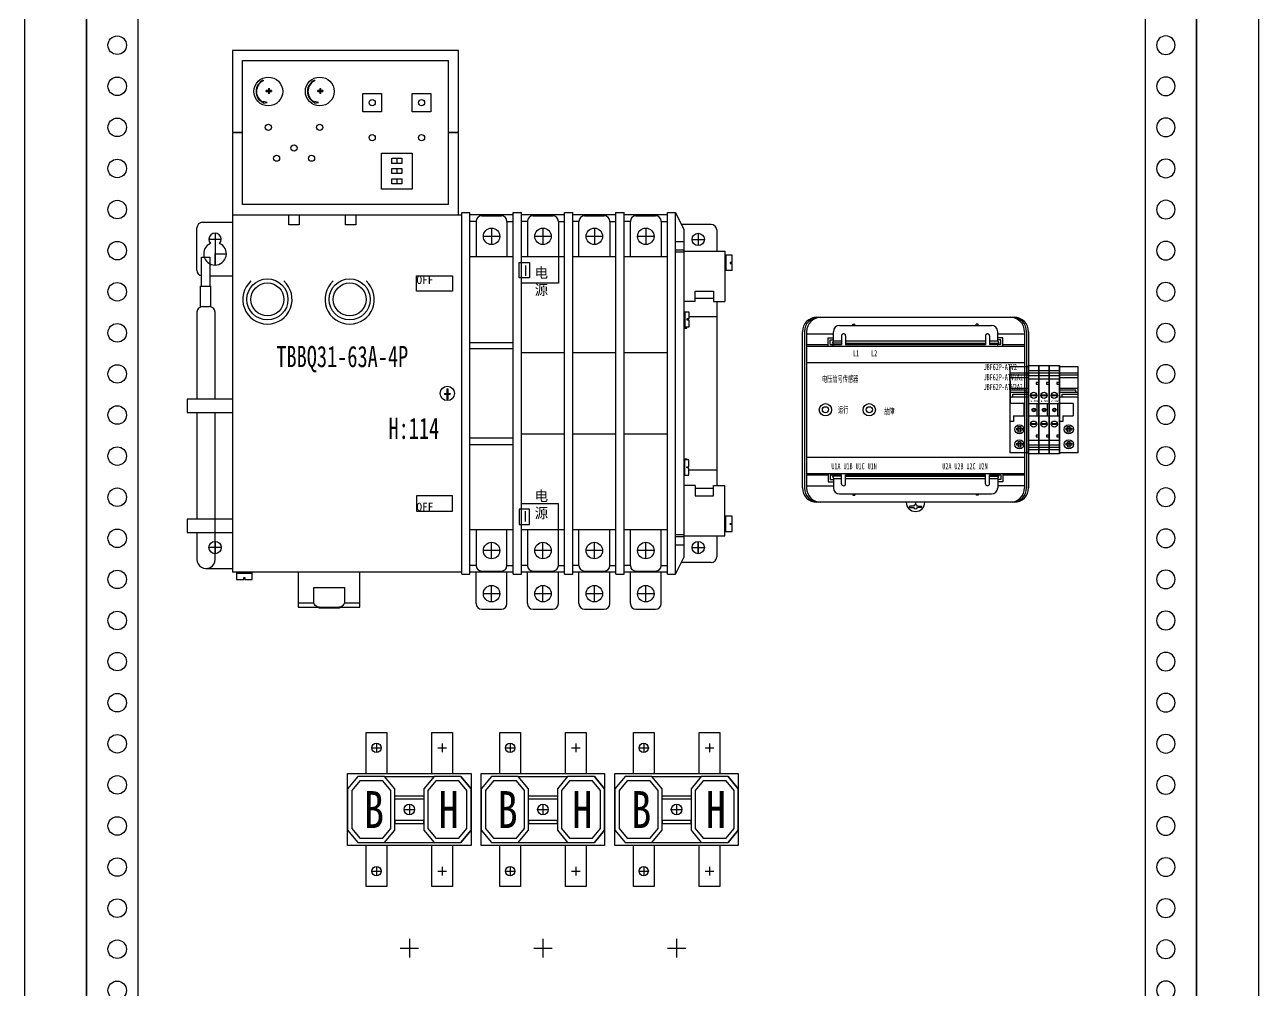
# Model space of a CAD drawing. Extents: x 1702616 to 1703280, y 398475 to 400075.
# Drawn here: x 1702680 to 1703280, y 399250 to 399720 of the extents above; entities that cross this region are included whole.
import ezdxf
from ezdxf.enums import TextEntityAlignment as Align

# ---------------------------------------------------------------- set-up
doc = ezdxf.new("R2010")
doc.units = 0
doc.header["$MEASUREMENT"] = 0
for name, color, linetype in [('01', 7, 'Continuous'), ('EL-TEXT', 3, 'Continuous'), ('LY-JS-BJ', 7, 'Continuous'), ('LY-JS-YQJ', 7, 'Continuous'), ('布置图', 20, 'Continuous')]:
    doc.layers.add(name, color=color, linetype=linetype)
doc.layers.add('LY-二次控制图', color=7, linetype='Continuous', lineweight=18)
doc.styles.add('-宋体', font='', dxfattribs={"width": 0.65})
doc.styles.add('宋体', font='', dxfattribs={"width": 0.8, "height": 3.5})
doc.styles.get('-宋体').set_extended_font_data('NSimSun')
doc.styles.get('宋体').set_extended_font_data('SimSun')

# ---------------------------------------------------------------- blocks, each defined once
blk = doc.blocks.new('端子堵头')
at = {"layer": 'LY-JS-YQJ'}
for p, q in [((0, 39.03), (9, 39.03)), ((0, 37.96), (9, 37.96)), ((0, 36.73), (9, 36.73)), ((0, 35), (0, 24)), ((0, 31.48), (9, 31.48)), ((7.97, 30.59), (0, 30.59)), ((7.97, 29.53), (7.97, 30.59)), ((9, 35), (9, 24)), ((9, 34.58), (9, 33.47)), ((0, 29.53), (9, 29.53)), ((0, 27.32), (9, 27.32)), ((1.25, 27.32), (1.25, 28.56)), ((1.25, 28.56), (9, 28.56)), ((6.66, 24), (0, 24)), ((6.66, 24), (6.66, 18)), ((1.59, 15.27), (0, 15.27)), ((1.59, 18), (1.59, 15.27)), ((1.59, 18), (6.66, 18))]:
    blk.add_line(p, q, dxfattribs=at)
for points in [[(0, 42), (9, 42), (9, 0), (0, 0)], [(3.2, 12.05), (6.01, 12.05), (6.01, 10.99), (3.2, 10.99)], [(5.06, 12.84), (5.06, 10.03), (3.99, 10.03), (3.99, 12.84)], [(3.2, 4.76), (6.01, 4.76), (6.01, 3.69), (3.2, 3.69)], [(5.13, 5.6), (5.13, 2.79), (4.06, 2.79), (4.06, 5.6)]]:
    blk.add_lwpolyline(points, close=True, dxfattribs=at)
for centre in [(4.54, 11.43), (4.54, 4.14)]:
    blk.add_circle(centre, 2.23, dxfattribs=at)
blk = doc.blocks.new('A$C63FD753C')
at = {"layer": 'LY-JS-YQJ'}
for p, q in [((9, 19.03), (14, 19.03)), ((14, 19.03), (19, 19.03)), ((9, 17.96), (14, 17.96)), ((9, 16.73), (14, 16.73)), ((14, 13.21), (12.66, 13.21)), ((12.66, 13.21), (12.66, 12.43)), ((12.66, 12.43), (14, 12.43)), ((14, 17.96), (19, 17.96)), ((14, 16.73), (19, 16.73)), ((19, 13.21), (17.66, 13.21)), ((17.66, 13.21), (17.66, 12.43)), ((17.66, 12.43), (19, 12.43)), ((9, 3), (14, 3)), ((13.07, 3), (13.07, -3)), ((14, 3), (19, 3)), ((18.07, 3), (18.07, -3)), ((9, -3), (14, -3)), ((14, -3), (19, -3)), ((9, -17.12), (14, -17.12)), ((14, -12.33), (12.66, -12.33)), ((12.66, -12.33), (12.66, -13.11)), ((12.66, -13.11), (14, -13.11)), ((14, -17.12), (19, -17.12)), ((19, -12.33), (17.66, -12.33)), ((17.66, -12.33), (17.66, -13.11)), ((17.66, -13.11), (19, -13.11)), ((9, -18.19), (14, -18.19)), ((9, -19.42), (14, -19.42)), ((14, -18.19), (19, -18.19)), ((14, -19.42), (19, -19.42))]:
    blk.add_line(p, q, dxfattribs=at)
at = {"layer": 'LY-JS-YQJ', "color": 30, "true_color": 0xf8991e}
for p, q in [((19, 19.03), (24, 19.03)), ((19, 17.96), (24, 17.96)), ((19, 16.73), (24, 16.73)), ((19, 12.43), (19, 11.32)), ((24, 13.21), (22.66, 13.21)), ((22.66, 13.21), (22.66, 12.43)), ((22.66, 12.43), (24, 12.43)), ((24, 12.43), (24, 11.32)), ((19, 3), (24, 3)), ((23.07, 3), (23.07, -3)), ((19, -3), (24, -3)), ((19, -17.12), (24, -17.12)), ((24, -12.33), (22.66, -12.33)), ((22.66, -12.33), (22.66, -13.11)), ((22.66, -13.11), (24, -13.11)), ((19, -18.19), (24, -18.19)), ((19, -19.42), (24, -19.42))]:
    blk.add_line(p, q, dxfattribs=at)
at = {"layer": 'LY-JS-YQJ'}
for points in [[(9, 21.5), (14, 21.5), (14, -21.5), (9, -21.5)], [(14, 21.5), (19, 21.5), (19, -21.5), (14, -21.5)], [(9, 15), (14, 15), (14, -15), (9, -15)], [(14, 15), (19, 15), (19, -15), (14, -15)], [(10.47, 7.3), (12.53, 7.3), (12.53, 6.79), (10.47, 6.79)], [(15.47, 7.3), (17.53, 7.3), (17.53, 6.79), (15.47, 6.79)], [(10.47, -6.71), (12.53, -6.71), (12.53, -7.23), (10.47, -7.23)], [(15.47, -6.71), (17.53, -6.71), (17.53, -7.23), (15.47, -7.23)]]:
    blk.add_lwpolyline(points, close=True, dxfattribs=at)
at = {"layer": 'LY-JS-YQJ', "color": 30, "true_color": 0xf8991e}
for points in [[(19, 21.5), (24, 21.5), (24, -21.5), (19, -21.5)], [(19, 15), (24, 15), (24, -15), (19, -15)], [(20.47, 7.3), (22.53, 7.3), (22.53, 6.79), (20.47, 6.79)], [(20.47, -6.71), (22.53, -6.71), (22.53, -7.23), (20.47, -7.23)]]:
    blk.add_lwpolyline(points, close=True, dxfattribs=at)
at = {"layer": 'LY-JS-YQJ'}
for centre, radius in [((11.5, 7), 1.5), ((16.5, 7), 1.5), ((11.52, -0.08), 0.879), ((11.52, -0.08), 0.879), ((11.52, -0.08), 0.59), ((16.52, -0.08), 0.879), ((16.52, -0.08), 0.879), ((16.52, -0.08), 0.59), ((11.5, -7), 1.5), ((16.5, -7), 1.5)]:
    blk.add_circle(centre, radius, dxfattribs=at)
at = {"layer": 'LY-JS-YQJ', "color": 30, "true_color": 0xf8991e}
for centre, radius in [((21.5, 7), 1.5), ((21.52, -0.08), 0.879), ((21.52, -0.08), 0.879), ((21.52, -0.08), 0.59), ((21.5, -7), 1.5)]:
    blk.add_circle(centre, radius, dxfattribs=at)
at = {"layer": 'LY-JS-YQJ', "lineweight": -3}
for p in [(0, -21), (24, -21)]:
    blk.add_blockref('端子堵头', p, dxfattribs=at)
at = {"layer": 'LY-JS-YQJ', "char_height": 1, "width": 2.5692, "attachment_point": 1}
for insert in [(9.91, 4.81), (14.91, 4.81)]:
    blk.add_mtext('2.5mm', dxfattribs=dict(at, insert=insert))
at = {"layer": 'LY-JS-YQJ', "color": 30, "true_color": 0xf8991e, "insert": (19.91, 4.81), "char_height": 1, "width": 2.5692, "attachment_point": 1}
blk.add_mtext('2.5mm', dxfattribs=at)
blk = doc.blocks.new('双电源TBBQ31-63A-4P-2022.4')
at = {"color": 0}
for p, q in [((131.93, 172.96), (21.93, 172.96)), ((21.93, 172.96), (21.93, 133.06)), ((131.93, 133.06), (131.93, 172.96)), ((36.93, 158.41), (36.93, 158.14)), ((61.93, 158.41), (61.93, 158.14)), ((40.93, 153.46), (38.43, 153.46)), ((38.43, 152.96), (40.93, 152.96)), ((39.43, 154.46), (39.43, 151.96)), ((39.93, 151.96), (39.93, 154.46)), ((65.93, 153.46), (63.43, 153.46)), ((63.43, 152.96), (65.93, 152.96)), ((64.43, 154.46), (64.43, 151.96)), ((64.93, 151.96), (64.93, 154.46)), ((36.93, 147.78), (36.93, 147.78)), ((61.93, 147.78), (61.93, 147.78)), ((21.93, 133.06), (26.93, 133.06)), ((21.93, 132.86), (21.93, -81.04)), ((26.93, 132.86), (21.93, 132.86)), ((126.93, 133.06), (131.93, 133.06)), ((131.93, 132.86), (126.93, 132.86)), ((131.93, 92.96), (131.93, 132.86)), ((101.93, 120.46), (101.93, 117.96)), ((101.93, 115.46), (101.93, 112.96)), ((101.93, 110.46), (101.93, 107.96)), ((21.93, 92.96), (133.5, 92.96)), ((133.5, 93.96), (137.5, 93.96)), ((133.5, -82.04), (133.5, 93.96)), ((137.5, -82.04), (137.5, 93.96)), ((158.5, 92.96), (137.5, 92.96)), ((143.21, 92.41), (152.79, 92.41)), ((158.5, 93.96), (162.5, 93.96)), ((158.5, -82.04), (158.5, 93.96)), ((162.5, -82.04), (162.5, 93.96)), ((183.5, 92.96), (162.5, 92.96)), ((168.21, 92.41), (177.79, 92.41)), ((183.5, 93.96), (187.5, 93.96)), ((183.5, -82.04), (183.5, 93.96)), ((187.5, -82.04), (187.5, 93.96)), ((208.5, 92.96), (187.5, 92.96)), ((193.21, 92.41), (202.79, 92.41)), ((208.5, 93.96), (212.5, 93.96)), ((208.5, -82.04), (208.5, 93.96)), ((212.5, -82.04), (212.5, 93.96)), ((233.5, 92.96), (212.5, 92.96)), ((218.21, 92.41), (227.79, 92.41)), ((233.5, -82.04), (233.5, 93.96)), ((233.5, 93.96), (237.5, 93.96)), ((237.5, -82.04), (237.5, 93.96)), ((237.5, 93.96), (241.48, 85.75)), ((4.7, 65.96), (4.7, 86.56)), ((7.41, 89.27), (21.93, 89.27)), ((140.5, 89.7), (137.5, 89.7)), ((140.5, 89.7), (140.5, 72.41)), ((140.5, 89.7), (140.5, 89.7)), ((148, 86.41), (148, 78.41)), ((155.5, 89.7), (155.5, 72.41)), ((155.5, 89.7), (158.5, 89.7)), ((165.5, 89.7), (162.5, 89.7)), ((165.5, 89.7), (165.5, 72.41)), ((165.5, 89.7), (165.5, 89.7)), ((173, 86.41), (173, 78.41)), ((180.5, 89.7), (183.5, 89.7)), ((180.5, 89.7), (180.5, 59.7)), ((190.5, 89.7), (187.5, 89.7)), ((190.5, 72.41), (190.5, 89.7)), ((190.5, 89.7), (190.5, 89.7)), ((198, 86.41), (198, 78.41)), ((205.5, 89.7), (205.5, 72.41)), ((205.5, 89.7), (208.5, 89.7)), ((215.5, 89.7), (212.5, 89.7)), ((215.5, 72.41), (215.5, 89.7)), ((215.5, 89.7), (215.5, 89.7)), ((223, 86.41), (223, 78.41)), ((230.5, 89.7), (230.5, 72.41)), ((230.5, 89.7), (233.5, 89.7)), ((254.79, 88.25), (240.27, 88.25)), ((241.48, 85.75), (241.48, -73.83)), ((257.5, 85.54), (257.5, 75.25)), ((152, 82.41), (144, 82.41)), ((158.5, 82.41), (158.5, 82.41)), ((177, 82.41), (169, 82.41)), ((183.5, 82.41), (183.5, 82.41)), ((202, 82.41), (194, 82.41)), ((208.5, 82.41), (208.5, 82.41)), ((227, 82.41), (219, 82.41)), ((233.5, 82.41), (233.5, 82.41)), ((241.48, 79.75), (237.5, 79.75)), ((13.5, 73.96), (19, 73.96)), ((13.5, 68.46), (13.5, 73.96)), ((158.5, 72.41), (137.5, 72.41)), ((183.5, 72.41), (162.5, 72.41)), ((208.5, 72.41), (187.5, 72.41)), ((233.5, 72.41), (212.5, 72.41)), ((241.48, 75.75), (237.5, 75.75)), ((241.48, 74.75), (237.5, 74.75)), ((265, 73.29), (261.48, 73.29)), ((261.98, 73.29), (261.98, 65.75)), ((265, 69.77), (265, 73.29)), ((265, 69.77), (264, 69.77)), ((264, 69.77), (264, 69.27)), ((264, 69.27), (265, 69.27)), ((265, 65.75), (265, 69.27)), ((10.98, 63.25), (21.93, 63.25)), ((265, 65.75), (261.48, 65.75)), ((6.48, 48.09), (6.48, 58.25)), ((6.48, 58.25), (11.48, 58.25)), ((11.48, 48.16), (11.48, 58.25)), ((180.5, 59.7), (162.5, 59.7)), ((7.41, 48.25), (10.79, 48.25)), ((246.98, 50.75), (241.48, 50.75)), ((255.98, 52.25), (246.98, 52.25)), ((255.98, 50.75), (261.48, 50.75)), ((257.5, 50.75), (257.5, -38.83)), ((4.7, 45.54), (4.7, 3.25)), ((13.5, 3.25), (13.5, 45.54)), ((241.48, 45.75), (244, 45.75)), ((241.98, 45.75), (241.98, 38.21)), ((244, 42.23), (243, 42.23)), ((243, 42.23), (243, 41.73)), ((244, 45.75), (244, 42.23)), ((257.5, 43.25), (244, 43.25)), ((244, 38.21), (241.48, 38.21)), ((241.48, 37.75), (242.95, 37.75)), ((242.95, 37.75), (242.95, 38.21)), ((243, 41.73), (244, 41.73)), ((244, 41.73), (244, 38.21)), ((137.5, 30.75), (158.5, 30.75)), ((158.5, 27.75), (137.5, 27.75)), ((183.5, 25.75), (162.5, 25.75)), ((208.5, 25.75), (187.5, 25.75)), ((233.5, 25.75), (212.5, 25.75)), ((126.28, 8.25), (126.68, 8.25)), ((126.28, 8.25), (126.28, 3.25)), ((126.68, 8.25), (126.68, 3.25)), ((125.18, 5.95), (127.78, 5.95)), ((125.18, 5.95), (125.18, 5.55)), ((125.18, 5.55), (127.78, 5.55)), ((126.28, 3.25), (126.68, 3.25)), ((127.78, 5.95), (127.78, 5.55)), ((4.7, -3.25), (4.7, -55.25)), ((13.5, -74.85), (13.5, -3.25)), ((158.5, -15.83), (137.5, -15.83)), ((183.5, -13.83), (162.5, -13.83)), ((208.5, -13.83), (187.5, -13.83)), ((233.5, -13.83), (212.5, -13.83)), ((137.5, -18.83), (158.5, -18.83)), ((241.48, -25.83), (242.95, -25.83)), ((244, -26.29), (241.48, -26.29)), ((241.98, -33.83), (241.98, -26.29)), ((242.95, -25.83), (242.95, -26.29)), ((243, -30.31), (243, -29.81)), ((243, -29.81), (244, -29.81)), ((244, -29.81), (244, -26.29)), ((241.48, -33.83), (244, -33.83)), ((244, -30.31), (243, -30.31)), ((244, -33.83), (244, -30.31)), ((257.5, -31.33), (244, -31.33)), ((246.98, -38.83), (241.48, -38.83)), ((255.98, -40.33), (246.98, -40.33)), ((255.98, -38.83), (261.48, -38.83)), ((180.5, -47.78), (162.5, -47.78)), ((180.5, -77.78), (180.5, -47.78)), ((265, -53.83), (261.48, -53.83)), ((261.98, -61.37), (261.98, -53.83)), ((265, -57.35), (265, -53.83)), ((264, -57.85), (264, -57.35)), ((264, -57.35), (265, -57.35)), ((265, -57.85), (264, -57.85)), ((265, -61.37), (265, -57.85)), ((4.7, -61.75), (4.7, -74.91)), ((158.5, -60.49), (137.5, -60.49)), ((140.5, -60.49), (140.5, -77.78)), ((155.5, -77.78), (155.5, -60.49)), ((183.5, -60.49), (162.5, -60.49)), ((165.5, -60.49), (165.5, -77.78)), ((208.5, -60.49), (187.5, -60.49)), ((190.5, -77.78), (190.5, -60.49)), ((205.5, -77.78), (205.5, -60.49)), ((233.5, -60.49), (212.5, -60.49)), ((215.5, -77.78), (215.5, -60.49)), ((230.5, -77.78), (230.5, -60.49)), ((241.48, -62.83), (237.5, -62.83)), ((241.48, -63.83), (237.5, -63.83)), ((257.5, -63.33), (257.5, -73.62)), ((265, -61.37), (261.48, -61.37)), ((152, -70.49), (144, -70.49)), ((148, -74.49), (148, -66.49)), ((158.5, -70.49), (158.5, -70.49)), ((177, -70.49), (169, -70.49)), ((173, -74.49), (173, -66.49)), ((183.5, -70.49), (183.5, -70.49)), ((202, -70.49), (194, -70.49)), ((198, -74.49), (198, -66.49)), ((208.5, -70.49), (208.5, -70.49)), ((227, -70.49), (219, -70.49)), ((223, -74.49), (223, -66.49)), ((233.5, -70.49), (233.5, -70.49)), ((241.48, -67.83), (237.5, -67.83)), ((248.5, -66.04), (248.5, -72.04)), ((13.5, -74.85), (13.5, -74.85)), ((140.5, -77.78), (137.5, -77.78)), ((140.5, -77.78), (140.5, -77.78)), ((155.5, -77.78), (158.5, -77.78)), ((165.5, -77.78), (162.5, -77.78)), ((165.5, -77.78), (165.5, -77.78)), ((180.5, -77.78), (183.5, -77.78)), ((190.5, -77.78), (187.5, -77.78)), ((190.5, -77.78), (190.5, -77.78)), ((205.5, -77.78), (208.5, -77.78)), ((215.5, -77.78), (212.5, -77.78)), ((215.5, -77.78), (215.5, -77.78)), ((230.5, -77.78), (233.5, -77.78)), ((237.5, -82.04), (241.48, -73.83)), ((254.79, -76.33), (240.27, -76.33)), ((9.1, -79.25), (21.93, -79.25)), ((133.5, -81.04), (21.93, -81.04)), ((23.94, -81.04), (23.94, -84.56)), ((23.94, -81.54), (31.48, -81.54)), ((27.46, -84.56), (27.46, -83.56)), ((27.46, -83.56), (27.96, -83.56)), ((27.96, -83.56), (27.96, -84.56)), ((31.48, -84.56), (31.48, -81.04)), ((53.98, -81.04), (53.98, -98.04)), ((83.98, -98.04), (83.98, -81.04)), ((133.5, -82.04), (137.5, -82.04)), ((158.5, -81.04), (137.5, -81.04)), ((140.5, -96.33), (140.5, -81.04)), ((143.21, -80.49), (152.79, -80.49)), ((155.5, -96.33), (155.5, -81.04)), ((158.5, -82.04), (162.5, -82.04)), ((183.5, -81.04), (162.5, -81.04)), ((165.5, -96.33), (165.5, -81.04)), ((168.21, -80.49), (177.79, -80.49)), ((180.5, -96.33), (180.5, -81.04)), ((183.5, -82.04), (187.5, -82.04)), ((208.5, -81.04), (187.5, -81.04)), ((190.5, -96.33), (190.5, -81.04)), ((193.21, -80.49), (202.79, -80.49)), ((205.5, -96.33), (205.5, -81.04)), ((208.5, -82.04), (212.5, -82.04)), ((233.5, -81.04), (212.5, -81.04)), ((215.5, -96.33), (215.5, -81.04)), ((218.21, -80.49), (227.79, -80.49)), ((230.5, -96.33), (230.5, -81.04)), ((233.5, -82.04), (237.5, -82.04)), ((23.94, -84.56), (27.46, -84.56)), ((27.96, -84.56), (31.48, -84.56)), ((148, -95.49), (148, -87.49)), ((173, -95.49), (173, -87.49)), ((198, -95.49), (198, -87.49)), ((223, -95.49), (223, -87.49)), ((152, -91.49), (144, -91.49)), ((177, -91.49), (169, -91.49)), ((202, -91.49), (194, -91.49)), ((227, -91.49), (219, -91.49)), ((53.98, -98.04), (83.98, -98.04)), ((63.98, -98.03), (63.98, -98.54)), ((73.98, -98.03), (73.98, -98.54)), ((143.21, -99.04), (152.79, -99.04)), ((155.5, -96.33), (155.5, -96.33)), ((168.21, -99.04), (177.79, -99.04)), ((193.21, -99.04), (202.79, -99.04)), ((218.21, -99.04), (227.79, -99.04))]:
    blk.add_line(p, q, dxfattribs=at)
blk.add_line((21.93, 92.96), (131.93, 92.96))
at = {"color": 1}
for p, q in [((16.5, 80.96), (10.5, 80.96)), ((13.5, 83.96), (13.5, 68.46)), ((245.5, 80.96), (251.5, 80.96)), ((248.5, 83.96), (248.5, 77.96)), ((16.5, -69.04), (10.5, -69.04)), ((13.5, -66.04), (13.5, -72.04)), ((245.5, -69.04), (251.5, -69.04)), ((248.5, -72.04), (248.5, -66.04))]:
    blk.add_line(p, q, dxfattribs=at)
at = {"color": 0, "lineweight": -3}
for p, q in [((164.48, 68.2), (164.48, 63.2)), ((164.48, -56.28), (164.48, -51.28))]:
    blk.add_line(p, q, dxfattribs=at)
at = {"color": 0}
for points in [[(26.93, 167.96), (126.93, 167.96), (126.93, 97.96), (26.93, 97.96)], [(85.43, 151.96), (94.43, 151.96), (94.43, 142.96), (85.43, 142.96)], [(109.43, 151.96), (118.43, 151.96), (118.43, 142.96), (109.43, 142.96)], [(38.8, 147.62), (36.88, 148.05), (36.88, 147.19)], [(63.8, 147.62), (61.88, 148.05), (61.88, 147.19)], [(94.43, 122.96), (109.43, 122.96), (109.43, 105.46), (94.43, 105.46)], [(99.43, 120.46), (104.43, 120.46), (104.43, 117.96), (99.43, 117.96)], [(99.43, 115.46), (104.43, 115.46), (104.43, 112.96), (99.43, 112.96)], [(99.43, 110.46), (104.43, 110.46), (104.43, 107.96), (99.43, 107.96)], [(161.48, 69.7), (166.48, 69.7), (166.48, 62.2), (161.48, 62.2)], [(111.48, 63.25), (128.98, 63.25), (128.98, 55.75), (111.48, 55.75)], [(111.48, -51.33), (128.98, -51.33), (128.98, -43.83), (111.48, -43.83)], [(161.48, -57.78), (166.48, -57.78), (166.48, -50.28), (161.48, -50.28)]]:
    blk.add_lwpolyline(points, close=True, dxfattribs=at)
for points in [[(38.43, 152.96), (38.43, 153.46)], [(39.43, 154.46), (39.93, 154.46)], [(39.93, 151.96), (39.43, 151.96)], [(40.93, 153.46), (40.93, 152.96)], [(63.43, 152.96), (63.43, 153.46)], [(64.43, 154.46), (64.93, 154.46)], [(64.93, 151.96), (64.43, 151.96)], [(65.93, 153.46), (65.93, 152.96)], [(54.43, 92.96), (54.43, 87.96), (49.43, 87.96), (49.43, 92.96)], [(81.93, 92.96), (81.93, 87.96), (76.93, 87.96), (76.93, 92.96)], [(6.98, 58.25), (6.98, 72.25), (10.98, 72.25), (10.98, 58.25)], [(241.48, 75.25), (261.48, 75.25), (261.48, 50.75)], [(246.98, 50.75), (246.98, 55.75), (255.98, 55.75), (255.98, 50.75)], [(21.93, 3.25), (0, 3.25), (0, -3.25), (21.93, -3.25)], [(241.48, -63.33), (261.48, -63.33), (261.48, -38.83)], [(246.98, -38.83), (246.98, -43.83), (255.98, -43.83), (255.98, -38.83)], [(21.93, -55.25), (0, -55.25), (0, -61.75), (21.93, -61.75)], [(61.48, -96.04), (53.98, -96.04)], [(73.98, -98.54), (63.98, -98.54)], [(83.98, -96.04), (76.48, -96.04)]]:
    blk.add_lwpolyline(points, dxfattribs=at)
blk.add_lwpolyline([(64.19, -98.04, -0.414214), (61.48, -95.33), (61.48, -88.54), (76.48, -88.54), (76.48, -95.33, -0.414214), (73.77, -98.04)], format="xyb", dxfattribs=at)
for centre, radius in [((39.43, 152.96), 7), ((64.43, 152.96), 7), ((89.93, 147.46), 1.5), ((113.93, 147.46), 1.5), ((51.93, 125.46), 1.5), ((89.93, 130.46), 1.5), ((113.93, 130.46), 1.5), ((43.43, 120.46), 1.5), ((60.43, 120.46), 1.5), ((148, 82.41), 4), ((173, 82.41), 4), ((198, 82.41), 4), ((223, 82.41), 4), ((248.5, 80.96), 3), ((38.98, 51.75), 10), ((78.98, 51.75), 10), ((38.98, 51.75), 8), ((78.98, 51.75), 8), ((126.48, 5.96), 3.5), ((13.5, -69.04), 3), ((148, -70.49), 4), ((173, -70.49), 4), ((198, -70.49), 4), ((223, -70.49), 4), ((248.5, -69.04), 3), ((148, -91.49), 4), ((173, -91.49), 4), ((198, -91.49), 4), ((223, -91.49), 4)]:
    blk.add_circle(centre, radius, dxfattribs=at)
at = {"color": 0, "lineweight": -3}
for centre in [(39.43, 135.46), (64.43, 135.46)]:
    blk.add_circle(centre, 1.5, dxfattribs=at)
at = {"color": 0}
for centre, radius, start, end in [((39.43, 152.96), 6, 114.62432, 244.78182), ((39.43, 152.96), 5.75, 115.77146, 243.60282), ((64.43, 152.96), 6, 114.62432, 244.78182), ((64.43, 152.96), 5.75, 115.77146, 243.60282), ((143.21, 89.7), 2.71, 90, 180), ((152.79, 89.7), 2.71, 0, 90), ((168.21, 89.7), 2.71, 90, 180), ((177.79, 89.7), 2.71, 0, 90), ((193.21, 89.7), 2.71, 90, 180), ((202.79, 89.7), 2.71, 0, 90), ((218.21, 89.7), 2.71, 90, 180), ((227.79, 89.7), 2.71, 0, 90), ((7.41, 86.56), 2.71, 90, 180), ((254.79, 85.54), 2.71, 0, 90), ((13.5, 73.96), 5.5, 114.16958, 65.83042), ((13.5, 80.96), 3, 318.64563, 221.35437), ((7.41, 65.96), 2.71, 180, 260.87899), ((38.98, 51.75), 12, 131.7603, 48.2397), ((78.98, 51.75), 12, 131.7603, 48.2397), ((7.41, 45.54), 2.71, 90, 180), ((10.79, 45.54), 2.71, 0, 90), ((9.1, -74.85), 4.4, 179.18654, 0), ((143.21, -77.78), 2.71, 180, 270), ((152.79, -77.78), 2.71, 270, 0), ((168.21, -77.78), 2.71, 180, 270), ((177.79, -77.78), 2.71, 270, 0), ((193.21, -77.78), 2.71, 180, 270), ((202.79, -77.78), 2.71, 270, 0), ((218.21, -77.78), 2.71, 180, 270), ((227.79, -77.78), 2.71, 270, 0), ((254.79, -73.62), 2.71, 270, 0), ((143.21, -96.33), 2.71, 180, 270), ((152.79, -96.33), 2.71, 270, 0), ((168.21, -96.33), 2.71, 180, 270), ((177.79, -96.33), 2.71, 270, 0), ((193.21, -96.33), 2.71, 180, 270), ((202.79, -96.33), 2.71, 270, 0), ((218.21, -96.33), 2.71, 180, 270), ((227.79, -96.33), 2.71, 270, 0)]:
    blk.add_arc(centre, radius, start, end, dxfattribs=at)
for s, width, insert, char_height, attachment_point in [('电源', 10, (168.98, 67.2), 5, 1), ('    OFF', 17.5, (111.48, 63.25), 4, 1), ('电源', 10, (168.98, -55.28), 5, 7), ('    OFF', 17.5, (111.48, -51.33), 4, 7)]:
    blk.add_mtext_dynamic_manual_height_columns(s, width=width, gutter_width=12.5, heights=[0], dxfattribs=dict(at, insert=insert, char_height=char_height, attachment_point=attachment_point))
at = {"layer": '01', "color": 4, "style": '宋体', "width": 0.7}
for s, height, p in [('TBBQ31-63A-4P', 10.3588, (75.38, 22.73)), ('H:114', 10.359, (110.2, -11.1))]:
    blk.add_text(s, height=height, dxfattribs=at).set_placement(p, align=Align.MIDDLE)
blk = doc.blocks.new('JBF62P-ATV2-V1A1-V2A1')
at = {"color": 4}
for p, q in [((7, 45), (103, 45)), ((0, -38), (0, 38)), ((1, 38), (1, -38)), ((2, 38), (2, -38)), ((2.07, 37), (15.07, 37)), ((15.07, 33.5), (15.07, 38)), ((18.07, 41), (92, 41)), ((19, 36), (19, 31.7)), ((21, 36), (21, 31.7)), ((24.5, 41), (24.5, 41.6)), ((24.5, 41.6), (25.5, 41.6)), ((24.5, 41.1), (25.5, 41.1)), ((25.5, 41), (25.5, 41.6)), ((84.5, 41), (84.5, 41.6)), ((85.5, 41.6), (84.5, 41.6)), ((85.5, 41), (85.5, 41.6)), ((89, 36), (89, 31.7)), ((91, 36), (91, 31.7)), ((95, 33.5), (95, 38)), ((95, 37), (108, 37)), ((108, 38), (108, -38)), ((109, 38), (109, -38)), ((110, 38), (110, -38)), ((2, 31.7), (12.5, 31.7)), ((2, 31), (108, 31)), ((12.5, 35), (15.07, 35)), ((12.5, 31), (12.5, 35)), ((13.5, 31.7), (13.5, 34)), ((13.5, 34), (15.07, 34)), ((13.5, 31.7), (19, 31.7)), ((14.57, 32.4), (15.07, 33.5)), ((19, 32.4), (14.57, 32.4)), ((15, 31), (15, 32.4)), ((15.07, 33.5), (19, 33.5)), ((21, 33.5), (89, 33.5)), ((21, 32.4), (89, 32.4)), ((21, 31.7), (89, 31.7)), ((91, 33.5), (95, 33.5)), ((91, 32.4), (95.5, 32.4)), ((96.5, 31.7), (91, 31.7)), ((97.5, 35), (94.93, 35)), ((96.5, 34), (94.93, 34)), ((95, 33.5), (95.5, 32.4)), ((95, 31), (95, 32.4)), ((96.5, 31.7), (96.5, 34)), ((97.5, 31), (97.5, 35)), ((97.5, 31.7), (108, 31.7)), ((2, 23), (108, 23)), ((2, -23), (108, -23)), ((2, -31), (108, -31)), ((2, -31.7), (12.5, -31.7)), ((12.5, -31), (12.5, -35)), ((12.5, -35), (15.07, -35)), ((13.5, -31.7), (13.5, -34)), ((13.5, -31.7), (19, -31.7)), ((13.5, -34), (15.07, -34)), ((14.57, -32.4), (15.07, -33.5)), ((19, -32.4), (14.57, -32.4)), ((15, -31), (15, -32.4)), ((15.07, -33.5), (15.07, -38)), ((15.07, -33.5), (19, -33.5)), ((19, -36), (19, -31.7)), ((21, -36), (21, -31.7)), ((21, -31.7), (89, -31.7)), ((21, -32.4), (89, -32.4)), ((21, -33.5), (89, -33.5)), ((89, -36), (89, -31.7)), ((91, -36), (91, -31.7)), ((91, -31.7), (96.5, -31.7)), ((91, -32.4), (95.5, -32.4)), ((91, -33.5), (95, -33.5)), ((96.5, -34), (94.93, -34)), ((97.5, -35), (94.93, -35)), ((95, -31), (95, -32.4)), ((95, -33.5), (95.5, -32.4)), ((95, -33.5), (95, -38)), ((96.5, -31.7), (96.5, -34)), ((97.5, -31), (97.5, -35)), ((97.5, -31.7), (108, -31.7)), ((2.07, -37), (15.07, -37)), ((18.07, -41), (92, -41)), ((24.5, -41), (24.5, -41.6)), ((24.5, -41.6), (25.5, -41.6)), ((25.5, -41), (25.5, -41.6)), ((84.5, -41), (84.5, -41.6)), ((85.5, -41.6), (84.5, -41.6)), ((85.5, -41), (85.5, -41.6)), ((108, -37), (95, -37)), ((103, -45), (7, -45)), ((54.03, -47), (52.3, -47)), ((52.3, -47.5), (54.03, -47.5)), ((55, -45), (55, -46.25)), ((55.97, -47), (57.7, -47)), ((57.7, -47.5), (55.97, -47.5))]:
    blk.add_line(p, q, dxfattribs=at)
for centre, radius in [((11.2, 0), 3), ((11.2, 0), 1.5), ((32.5, 0), 3), ((32.5, 0), 1.5)]:
    blk.add_circle(centre, radius, dxfattribs=at)
for centre, radius, start, end in [((7, 38), 7, 90, 180), ((8, 38), 7, 90, 180), ((9, 38), 7, 90, 180), ((101, 38), 7, 0, 90), ((102, 38), 7, 0, 90), ((103, 38), 7, 0, 90), ((18.07, 38), 3, 90, 180), ((20, 36), 1, 0, 180), ((90, 36), 1, 0, 180), ((92, 38), 3, 0, 90), ((20, -36), 1, 180, 0), ((90, -36), 1, 180, 0), ((7, -38), 7, 180, 270), ((8, -38), 7, 180, 270), ((9, -38), 7, 180, 270), ((18.07, -38), 3, 180, 270), ((92, -38), 3, 270, 0), ((101, -38), 7, 270, 0), ((102, -38), 7, 270, 0), ((103, -38), 7, 270, 0), ((55, -45), 4.5, 180, 0), ((52.3, -47.25), 0.25, 90, 270), ((55, -47.25), 1, 14.47751, 165.52249), ((55, -47.25), 1, 194.47751, 345.52249), ((57.7, -47.25), 0.25, 270, 90)]:
    blk.add_arc(centre, radius, start, end, dxfattribs=at)
at = {"color": 4, "style": '宋体', "width": 0.6}
for s, p in [('L1    L2', (24.6, 26)), ('运行', (17.29, -1.5)), ('故障', (39.79, -2.37)), ('U1A U1B U1C U1N', (14.1, -29)), ('U2A U2B U2C U2N', (68.03, -29))]:
    blk.add_text(s, height=3, dxfattribs=at).set_placement(p)
at = {"color": 1, "style": '宋体', "width": 0.6}
for s, p in [('JBF62P-ATV2', (88.13, 19.29)), ('电压信号传感器', (9.54, 13.5)), ('JBF62P-ATV1A1', (88.13, 14.33)), ('JBF62P-ATV2A1', (88.13, 9.61))]:
    blk.add_text(s, height=3, dxfattribs=at).set_placement(p)
blk = doc.blocks.new('BH-0.66 φ30')
at = {"color": 1}
for p, q in [((-18.1, 12.5), (-13.9, 12.5)), ((-16, 14.6), (-16, 10.4)), ((13.9, 12.5), (18.1, 12.5)), ((16, 14.6), (16, 10.4)), ((-25, -1.5), (-30, -7.5)), ((-12, -1.5), (12, -1.5)), ((12, -1.5), (7, -7.5)), ((25, -1.5), (12, -1.5)), ((25, -1.5), (30, -7.5)), ((7, -7.5), (7, -27.5)), ((-2.59, -17.5), (2.59, -17.5)), ((0, -14.91), (0, -20.09)), ((-30, -27.5), (-25, -33.5)), ((7, -27.5), (12, -33.5)), ((30, -27.5), (25, -33.5)), ((-12, -33.5), (12, -33.5)), ((-18.1, -47.5), (-13.9, -47.5)), ((-16, -45.4), (-16, -49.6)), ((13.9, -47.5), (18.1, -47.5)), ((16, -45.4), (16, -49.6))]:
    blk.add_line(p, q, dxfattribs=at)
for points in [[(-21, 0), (-21, 20), (-11, 20), (-11, 0)], [(11, 0), (11, 20), (21, 20), (21, 0)], [(-25, -1.5), (-30, -7.5), (-30, -27.5), (-25, -33.5), (-12, -33.5), (-7, -27.5), (-7, -7.5), (-12, -1.5), (-25, -1.5)], [(12, -1.5), (7, -7.5), (7, -27.5), (12, -33.5), (25, -33.5), (30, -27.5), (30, -7.5), (25, -1.5), (12, -1.5)], [(-11, -35), (-11, -55), (-21, -55), (-21, -35)], [(21, -35), (21, -55), (11, -55), (11, -35)]]:
    blk.add_lwpolyline(points, dxfattribs=at)
for points in [[(-30, 0), (30, 0), (30, -35), (-30, -35)], [(-24.06, -3.5), (-28, -8.22), (-28, -26.78), (-24.06, -31.5), (-12.94, -31.5), (-9, -26.78), (-9, -8.22), (-12.94, -3.5)], [(12.94, -3.5), (9, -8.22), (9, -26.78), (12.94, -31.5), (24.06, -31.5), (28, -26.78), (28, -8.22), (24.06, -3.5)], [(-7, -10.83), (7, -10.83), (7, -12.4), (-7, -12.4)], [(-7, -24.33), (7, -24.33), (7, -22.76), (-7, -22.76)]]:
    blk.add_lwpolyline(points, close=True, dxfattribs=at)
blk.add_circle((0, -17.5), 2.59, dxfattribs=at)
at = {"layer": 'EL-TEXT', "color": 0, "linetype": 'ByBlock', "lineweight": -3, "style": '-宋体', "width": 0.8}
for s, p in [('B', (-17.19, -17.51)), ('H', (19.08, -17.51))]:
    blk.add_text(s, height=17.94, dxfattribs=at).set_placement(p, align=Align.MIDDLE_CENTER)
blk = doc.blocks.new('A$Cfccfe12f')
at = {"color": 3}
for p, q in [((-151, -100.5), (-151, -109.5)), ((-86, -100.5), (-86, -109.5)), ((-21, -100.5), (-21, -109.5)), ((-155.5, -105), (-146.5, -105)), ((-90.5, -105), (-81.5, -105)), ((-25.5, -105), (-16.5, -105))]:
    blk.add_line(p, q, dxfattribs=at)
for p in [(-151, -20), (-86, -20), (-21, -20)]:
    blk.add_blockref('BH-0.66 φ30', p, dxfattribs=at)
blk = doc.blocks.new('BH-0.66 φ30x3')
at = {"color": 6}
for centre in [(14, 47.5), (79, 47.5), (144, 47.5), (14, -12.5), (79, -12.5), (144, -12.5)]:
    blk.add_circle(centre, 2.25, dxfattribs=at)
at = {"color": 0}
blk.add_blockref('A$Cfccfe12f', (181, 55), dxfattribs=at)
blk = doc.blocks.new('*U24')
at = {"layer": 'LY-JS-BJ', "color": 6}
blk.add_circle((0, 0), 4.5, dxfattribs=at)
blk = doc.blocks.new('*U25')
at = {"layer": 'LY-JS-BJ', "color": 0, "linetype": 'ByBlock', "lineweight": -2, "transparency": 16777216}
for p in [(0, -240), (0, -260), (0, -280), (0, -300), (0, -320), (0, -340), (0, -360), (0, -380), (0, -400), (0, -420), (0, -440), (0, -460), (0, -480), (0, -500), (0, -520), (0, -540), (0, -560), (0, -580), (0, -600), (0, -620), (0, -640), (0, -660), (0, -680), (0, -700)]:
    blk.add_blockref('*U24', p, dxfattribs=at)
blk = doc.blocks.new('*U29')
at = {"layer": 'LY-JS-BJ', "color": 6}
blk.add_circle((0, 0), 4.5, dxfattribs=at)
blk = doc.blocks.new('*U30')
at = {"layer": 'LY-JS-BJ', "color": 0, "linetype": 'ByBlock', "lineweight": -2, "transparency": 16777216}
for p in [(0, -240), (0, -260), (0, -280), (0, -300), (0, -320), (0, -340), (0, -360), (0, -380), (0, -400), (0, -420), (0, -440), (0, -460), (0, -480), (0, -500), (0, -520), (0, -540), (0, -560), (0, -580), (0, -600), (0, -620), (0, -640), (0, -660), (0, -680), (0, -700)]:
    blk.add_blockref('*U29', p, dxfattribs=at)

msp = doc.modelspace()

# ---------------------------------------------------------------- linework, layer by layer
at = {"layer": 'LY-JS-BJ', "color": 6, "ltscale": 50}
for points in [[(1702710.06, 400020.18), (1702710.06, 398475.18)], [(1703250.06, 400020.18), (1703250.06, 398475.18)]]:
    msp.add_lwpolyline(points, dxfattribs=at)
at = {"layer": 'LY-JS-BJ', "color": 6, "lineweight": -3}
for points in [[(1702735.06, 399960.18), (1702735.06, 398560.18), (1702710.06, 398560.18), (1702710.06, 399960.18)], [(1703225.06, 399960.18), (1703225.06, 398560.18), (1703250.06, 398560.18), (1703250.06, 399960.18)]]:
    msp.add_lwpolyline(points, close=True, dxfattribs=at)
at = {"layer": '布置图', "ltscale": 50}
msp.add_lwpolyline([(1702680.06, 400075.18), (1703280.06, 400075.18), (1703280.06, 398475.18), (1702680.06, 398475.18)], close=True, dxfattribs=at)

# ---------------------------------------------------------------- block references
at = {"color": 6}
for name, p in [('双电源TBBQ31-63A-4P-2022.4', (1702759.14, 399534.72)), ('JBF62P-ATV2-V1A1-V2A1', (1703058.33, 399532.75)), ('BH-0.66 φ30x3', (1702837.14, 399320.68))]:
    msp.add_blockref(name, p, dxfattribs=at)
at = {"layer": 'LY-JS-BJ', "color": 6, "lineweight": -3}
msp.add_blockref('*U30', (1702725.06, 399950.18), dxfattribs=at)
at = {"layer": 'LY-JS-BJ', "color": 6, "lineweight": -3, "xscale": -1}
msp.add_blockref('*U25', (1703235.06, 399950.18), dxfattribs=at)
at = {"layer": 'LY-二次控制图', "color": 6, "lineweight": -3}
msp.add_blockref('A$C63FD753C', (1703159.33, 399532.75), dxfattribs=at)

doc.saveas('drawing.dxf')
